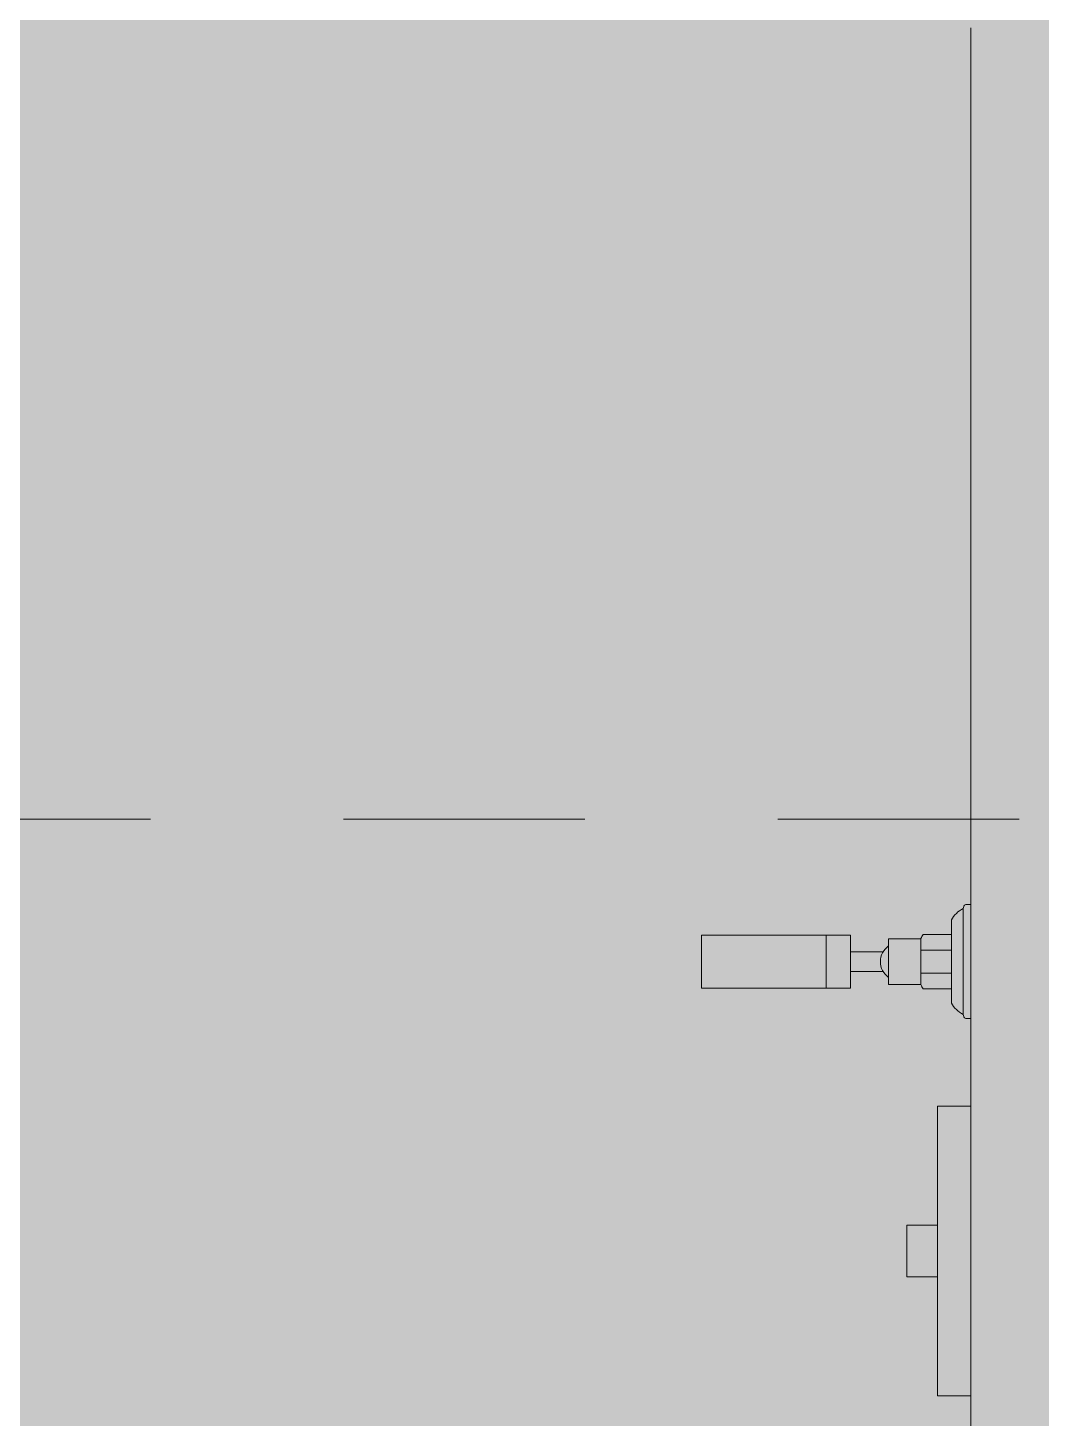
# Model space of a CAD drawing. Header units: metres. Extents: x 8 to 2416, y -346 to 476.
# Drawn here: x 218.123 to 218.648, y -98.961 to -98.241 of the extents above; entities that cross this region are included whole.
import ezdxf

# ---------------------------------------------------------------- set-up
doc = ezdxf.new("R2010")
doc.units = ezdxf.units.M
doc.linetypes.add('0', pattern=[0])
doc.linetypes.add('HIDDEN2', pattern=[0.1875, 0.125, -0.0625])
doc.layers.get('0').update_dxf_attribs({"color": 250, "linetype": '0', "lineweight": 20})
for name, color, linetype, lineweight in [('A-WALL', 250, 'Continuous', 20), ('baños', 140, 'Continuous', 0), ('PLAFON', 253, 'Continuous', 5)]:
    doc.layers.add(name, color=color, linetype=linetype, lineweight=lineweight)
doc.layers.add('Techos 1', color=7, linetype='HIDDEN2', lineweight=9, true_color=0x42391a)
doc.styles.get("Standard").update_dxf_attribs({"font": 'arial.ttf', "height": 0.1875})

# ---------------------------------------------------------------- blocks, each defined once
blk = doc.blocks.new('A$C0ed3e1a4')
at = {"layer": 'baños'}
for p, q in [((0.13955, 0.05904), (0.13684, 0.05904)), ((0.13955, 0.05904), (0.13955, 0)), ((0.12942, 0.05104), (0.12942, 0.02952)), ((0.13556, 0.00221), (0.13556, 0.05682)), ((0.12942, 0.0435), (0.11483, 0.0435)), ((0.0645, 0.04318), (0.0645, 0.0157)), ((0.09684, 0.01754), (0.09684, 0.04134)), ((0.09684, 0.04134), (0.11369, 0.04134)), ((0.11369, 0.04134), (0.11369, 0.02944)), ((0.09408, 0.03457), (0.07722, 0.03457)), ((0.11369, 0.03539), (0.12942, 0.03539)), ((0.11369, 0.01754), (0.11369, 0.02944)), ((0.12942, 0.008), (0.12942, 0.02952)), ((0.09408, 0.02431), (0.07722, 0.02431)), ((0.11369, 0.02349), (0.12942, 0.02349)), ((0.09684, 0.01754), (0.11369, 0.01754)), ((0.12942, 0.01538), (0.11483, 0.01538)), ((0.13955, 0), (0.13684, 0))]:
    blk.add_line(p, q, dxfattribs=at)
blk.add_lwpolyline([(0.07722, 0.04318), (0, 0.04318), (0, 0.0157), (0.07722, 0.0157)], close=True, dxfattribs=at)
for centre, radius, start, end in [((0.13797, 0.05691), 0.00241, 117.91788, 181.97177), ((0.14155, 0.0445), 0.01378, 115.78965, 151.65642), ((0.11932, 0.03974), 0.00586, 140.07929, 164.09241), ((0.10271, 0.02944), 0.01003, 125.7762, 234.2238), ((0.11932, 0.01915), 0.00586, 195.90759, 219.92071), ((0.14155, 0.01454), 0.01378, 208.34358, 244.21035), ((0.13797, 0.00213), 0.00241, 178.02823, 242.08212)]:
    blk.add_arc(centre, radius, start, end, dxfattribs=at)
blk = doc.blocks.new('PL BASE 2N NASAS 09')
at = {"layer": 'A-WALL'}
blk.add_line((168.64755, -7.80173), (168.64755, -8.92173), dxfattribs=at)
at = {"layer": 'baños'}
for points in [[(168.64755, -8.3605), (168.6302, -8.3605), (168.6302, -8.5105), (168.64755, -8.5105)], [(168.6302, -8.42211), (168.61439, -8.42211), (168.61439, -8.44889), (168.6302, -8.44889)]]:
    blk.add_lwpolyline(points, close=True, dxfattribs=at)
at = {"layer": 'Techos 1'}
blk.add_line((161.34755, -8.21173), (176.09755, -8.21173), dxfattribs=at)
at = {"layer": 'baños'}
blk.add_blockref('A$C0ed3e1a4', (168.508, -8.31502), dxfattribs=at)
at = {"layer": 'baños', "linetype": 'Continuous', "flags": 8}
for tag, p in [('MODELNUMBER', (167.1329, -5.63062, 0)), ('TRADENAME', (167.1329, -5.63066, 0)), ('PRODUCT', (167.1329, -5.6307, 0)), ('MATERIAL', (167.1329, -5.63074, 0)), ('MODELNUMBER', (168.30765, -5.63062, 0)), ('TRADENAME', (168.30765, -5.63066, 0)), ('PRODUCT', (168.30765, -5.6307, 0)), ('MATERIAL', (168.30765, -5.63074, 0))]:
    blk.add_attdef(tag, p, '', height=0.0000254, rotation=180.00008, dxfattribs=at)
blk = doc.blocks.new('PL MUEBLES 2N NASAS 09')
blk.add_blockref('PL BASE 2N NASAS 09', (49.91428, 62.71701))

msp = doc.modelspace()

# ---------------------------------------------------------------- hatches: boundary and pattern name
at = {"layer": 'PLAFON', "transparency": 33554477}
h = msp.add_hatch(color=256, dxfattribs=at)
h.dxf.hatch_style = 1
edge = h.paths.add_edge_path()
edge.add_line((215.26182, -98.02074), (215.26182, -99.33074))
edge.add_arc((215.33182, -99.33074), 0.07, 180, 270)
edge.add_line((215.33182, -99.40074), (216.39182, -99.40074))
edge.add_line((216.39182, -99.40074), (219.74182, -99.40074))
edge.add_arc((219.74182, -99.33074), 0.07, 270, 360)
edge.add_line((219.81182, -99.33074), (219.81182, -95.92074))
edge.add_arc((219.74182, -95.92074), 0.07, 0, 90)
edge.add_line((219.74182, -95.85074), (215.33182, -95.85074))
edge.add_arc((215.33182, -95.92074), 0.07, 90, 180)
edge.add_line((215.26182, -95.92074), (215.26182, -98.02074))

# ---------------------------------------------------------------- block references
msp.add_blockref('PL MUEBLES 2N NASAS 09', (0.05, -153.15602))

doc.saveas('drawing.dxf')
